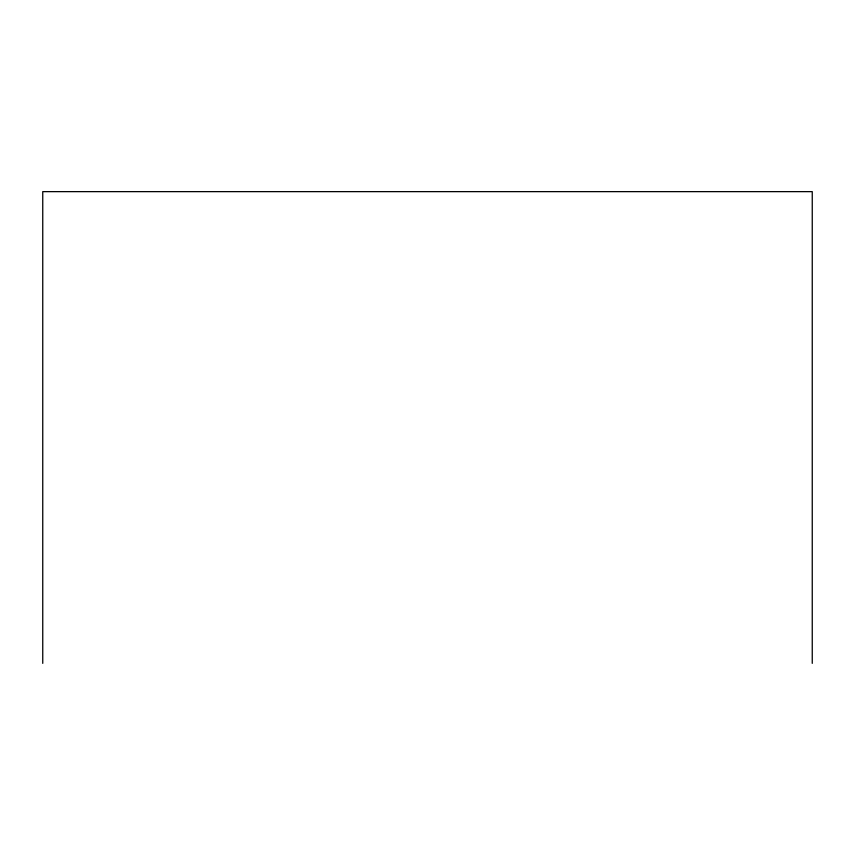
<?xml version="1.0" encoding="UTF-8"?>
<svg xmlns="http://www.w3.org/2000/svg" width="855" height="855" viewBox="0 0 855 855"><rect width="100%" height="100%" fill="white"/><g stroke="black" fill="none" stroke-linecap="round" stroke-linejoin="round"><path stroke-width="1.28" d="M812.25 663.362L812.25 191.638L42.75 191.638L42.75 663.362"/></g></svg>
